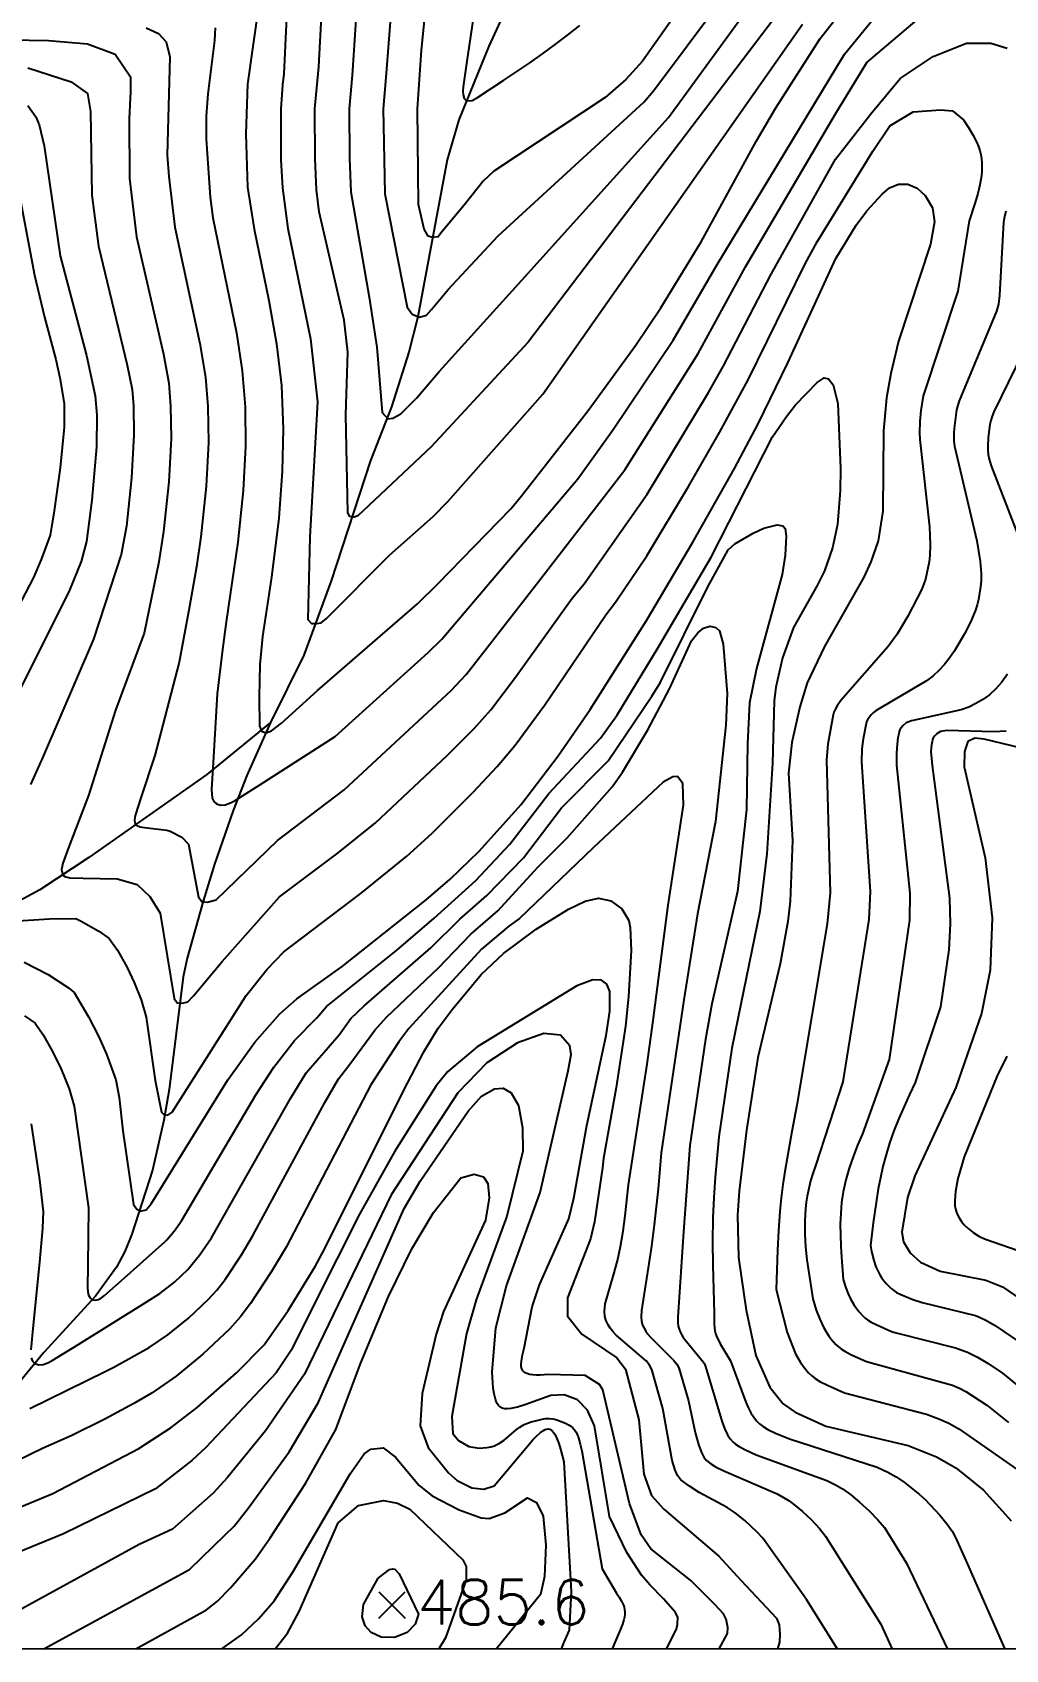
# Model space of a CAD drawing. Extents: x 197794 to 200030, y 561152 to 563931.
# Drawn here: x 198874.4 to 199070.1, y 561152.4 to 561477.6 of the extents above; entities that cross this region are included whole.
import ezdxf

# ---------------------------------------------------------------- set-up
doc = ezdxf.new("R2010")
doc.units = 0
for name, color, linetype in [('E0022112', 5, 'CONTINUOUS'), ('F0017111', 30, 'CONTINUOUS'), ('F0017114', 7, 'CONTINUOUS'), ('F0027132', 7, 'CONTINUOUS'), ('F0027217', 7, 'CONTINUOUS'), ('H0017334', 7, 'CONTINUOUS')]:
    doc.layers.add(name, color=color, linetype=linetype)
doc.styles.add('NGSW', font='romans.shx', dxfattribs={"bigfont": 'ngsw.shx'})

# ---------------------------------------------------------------- blocks, each defined once
blk = doc.blocks.new('F0027217')
at = {"layer": 'F0027217'}
for p, q in [((-2.652, 2.652), (2.652, -2.652)), ((-2.652, -2.652), (2.652, 2.652))]:
    blk.add_line(p, q, dxfattribs=at)

msp = doc.modelspace()

# ---------------------------------------------------------------- linework, layer by layer
at = {"layer": 'E0022112', "flags": 128}
for points in [[(198969.62, 561482.45), (198966.14, 561474.86), (198960.13, 561460.01), (198957.81, 561451.98), (198951.9, 561420.41), (198950.09, 561413.28), (198946.57, 561402.33), (198942.4, 561391.5), (198934.46, 561367.33), (198928.93, 561352.36), (198922.29, 561338.83), (198917.52, 561328.21), (198914.73, 561321.13), (198911.03, 561310.34), (198908.69, 561302.89), (198905.49, 561291.44), (198904.67, 561287.68), (198901.85, 561265.06), (198900.8, 561258.85), (198898.54, 561248.82), (198894.36, 561235.93), (198892.95, 561232.45), (198891.26, 561229.34), (198887.1, 561223.46), (198876.68, 561212.14), (198866.57, 561199.9)], [(198922.29, 561338.83), (198909.45, 561328.35), (198885.7, 561311.67), (198875.85, 561305.17), (198868.71, 561301.31), (198854.98, 561294.66), (198836.74, 561284.03), (198825.93, 561276.85), (198815.58, 561268.73), (198803.89, 561260.91)]]:
    msp.add_lwpolyline(points, dxfattribs=at)
at = {"layer": 'F0017111'}
for points, elevation in [([(199024.82, 561482.057), (198974.072, 561415.345), (198954.57, 561394.305), (198939.84, 561380.38), (198939.08, 561380.11), (198938.23, 561380.29), (198937.8, 561380.99), (198937.42, 561400.7), (198937.81, 561413.29), (198937.06, 561419.75), (198932.04, 561441.56), (198931.53, 561445.97), (198931.25, 561452.16), (198931.2, 561462.23), (198931.97, 561470.67), (198933.03, 561491.02)], 390), ([(198940.15, 561491.36), (198938.65, 561469.03), (198938.07, 561462.23), (198938.15, 561452.31), (198938.4, 561445.57), (198942.12, 561424.36), (198943.66, 561414.3), (198944.72, 561401.17), (198945.87, 561399.88), (198946.88, 561400.02), (198948.46, 561400.89), (198951.62, 561404.05), (198956.251, 561409.496), (198972.824, 561427.817), (199002.284, 561460.534), (199017.431, 561481.275)], 385), ([(198947.41, 561493.58), (198945.42, 561468.53), (198944.93, 561462.23), (198945.28, 561445.17), (198949.76, 561422.36), (198950.76, 561420.92), (198952.2, 561420.34), (198953.64, 561420.77), (198954.65, 561421.92), (198957.951, 561425.898), (198968.025, 561436.69), (198997.32, 561463.567), (198999.287, 561465.855), (199012.786, 561483.981)], 380), ([(198925.86, 561489.22), (198924.94, 561469.3), (198924.68, 561467.07), (198924.34, 561462.23), (198924.36, 561452.01), (198924.65, 561446.37), (198925.73, 561438.16), (198930.33, 561416.02), (198931.68, 561403.34), (198931.32, 561396.19), (198930.2, 561376.19), (198929.75, 561359.57), (198930.51, 561358.74), (198931.56, 561358.74), (198932.46, 561358.89), (198933.51, 561359.72), (198946.17, 561372.47), (198954.99, 561380.24), (198957.925, 561383.278), (198977.053, 561404.895), (199029.205, 561479.276)], 395), ([(198897.28, 561478.5), (198899.77, 561477.39), (198901.29, 561475.73), (198901.99, 561472.68), (198901.47, 561452.95), (198901.83, 561448.62), (198902.99, 561438.43), (198908.08, 561415.06), (198909.19, 561408.31), (198909.67, 561402.38), (198909.76, 561395.14), (198909.29, 561386.36), (198908.23, 561376.17), (198907.37, 561370.15), (198905.94, 561362.18), (198903.86, 561350.96), (198899.02, 561332.23), (198896.16, 561323.67), (198895.08, 561320.31), (198894.97, 561319.75), (198894.91, 561319.18), (198895.01, 561318.68), (198895.16, 561318.32), (198895.28, 561318.19), (198895.45, 561318.05), (198895.69, 561317.96), (198895.93, 561317.88), (198897.48, 561317.68), (198901.42, 561317.17), (198902.06, 561317.01), (198904.42, 561315.81), (198905.8, 561314.36), (198907.81, 561303.72), (198908.5, 561302.75), (198909.54, 561302.68), (198911.33, 561303.16), (198923.66, 561315.12), (198937.07, 561325.31), (198958.58, 561345.25), (198961.63, 561348.5), (198976.2, 561367.23), (198993.5, 561389.65), (199008.25, 561413.07), (199017.75, 561430.47), (199035.85, 561461.23), (199042.14, 561471.58), (199059.8, 561486.6)], 410), ([(198963.71, 561484.94), (198961.73, 561471.83), (198960.98, 561466.7), (198960.92, 561465.86), (198960.98, 561465.03), (198961.21, 561464.34), (198961.67, 561463.83), (198962.83, 561463.95), (198963.91, 561464.55), (198969.179, 561468.001), (198974.393, 561471.518), (198976.962, 561473.323), (198979.497, 561475.169), (198981.991, 561477.065), (198984.436, 561479.02)], 370), ([(198911.1, 561478.56), (198910.97, 561475.99), (198909.64, 561465.29), (198909.32, 561460.75), (198909.34, 561456.13), (198910.13, 561444.51), (198910.65, 561440.34), (198915.39, 561417.22), (198916.58, 561409.57), (198917.16, 561402.31), (198917.24, 561394.37), (198916.78, 561385.5), (198915.72, 561375.09), (198913.32, 561359.06), (198912.6, 561353.49), (198911.55, 561344.57), (198910.7, 561330.78), (198910.41, 561325.38), (198910.43, 561324.51), (198910.56, 561323.64), (198910.87, 561322.95), (198911.39, 561322.47), (198912.24, 561322.19), (198913.17, 561322.28), (198914.19, 561322.66), (198915.15, 561323.17), (198920.82, 561326.76), (198935.25, 561336.04), (198953.95, 561352.89), (198956.73, 561355.6), (198969.44, 561370.61), (198984.05, 561387.84), (198991.19, 561397.76), (199003.22, 561415.75), (199012.08, 561430.94), (199037.67, 561473.21), (199043.97, 561480.92)], 405), ([(198869.83, 561476.14), (198877.59, 561476), (198885.49, 561475.31), (198891.04, 561473.23), (198894.09, 561468.66), (198894.09, 561465.75), (198893.81, 561460.21), (198893.93, 561448.21), (198895.32, 561436.52), (198900.77, 561412.9), (198901.8, 561407.05), (198902.18, 561402.45), (198902.27, 561395.92), (198901.79, 561387.21), (198900.75, 561377.25), (198899.82, 561371.18), (198896.85, 561356.78), (198891.06, 561341.33), (198885.67, 561324.15), (198881.92, 561314.39), (198880.5, 561310.55), (198880.34, 561309.9), (198880.24, 561309.25), (198880.34, 561308.67), (198880.5, 561308.24), (198880.72, 561308.03), (198881.05, 561307.83), (198881.47, 561307.73), (198881.9, 561307.63), (198884.59, 561307.56), (198891.45, 561307.38), (198895.46, 561306.23), (198898.02, 561303.83), (198900.06, 561300.47), (198902.91, 561283.33), (198903.49, 561282.45), (198904.58, 561282.38), (198905.61, 561282.67), (198906.77, 561283.84), (198912.54, 561290.77), (198924.06, 561303.75), (198935.84, 561312.65), (198943.36, 561318.63), (198957.77, 561332.17), (198963.22, 561337.62), (198966.54, 561341.41), (198971.53, 561347.97), (198982.95, 561363.86), (198985.35, 561366.74), (198998.02, 561384.76), (199010.34, 561405.18), (199013.27, 561410.4), (199022.96, 561429.03), (199035.85, 561452.1), (199042.95, 561461.23), (199048.84, 561468.33), (199055.54, 561472.8), (199062.24, 561475.44), (199067.11, 561475.44), (199070.36, 561474.42)], 415), ([(198873.44, 561470.46), (198882.17, 561467.69), (198885.49, 561465.34), (198886.05, 561461.73), (198886.34, 561444.85), (198887.66, 561434.61), (198893.45, 561410.73), (198894.41, 561405.79), (198894.68, 561402.53), (198894.79, 561396.69), (198894.3, 561388.07), (198893.27, 561378.33), (198892.25, 561372.65), (198886.67, 561355.59), (198876.38, 561331.76), (198873.99, 561326.38)], 420), ([(198869.4, 561298.79), (198877.85, 561299.34), (198883.09, 561299.44), (198884.19, 561298.92), (198887.75, 561296.87), (198889.84, 561295.42), (198891.46, 561293.07), (198893.42, 561289.57), (198894.86, 561286.58), (198896.24, 561283.05), (198897.27, 561279.56), (198899.09, 561266.82), (198900.31, 561260.5), (198900.87, 561259.95), (198901.63, 561259.89), (198902.48, 561260.48), (198917.39, 561283.94), (198921.57, 561289.26), (198924.95, 561292.75), (198940.48, 561304.55), (198949.66, 561311.95), (198954.67, 561316.52), (198963.09, 561324.89), (198967.85, 561329.98), (198971.44, 561334.31), (198977.42, 561342.39), (198989.71, 561360.48), (198991.62, 561363.04), (198997.91, 561372.38), (199006.31, 561386.32), (199012.53, 561397.15), (199018.29, 561407.73), (199029.77, 561431.06), (199032.16, 561435.5), (199043.36, 561453.72), (199046.81, 561458.8), (199051.48, 561461.64), (199056.96, 561462.04), (199059.39, 561461.84), (199061.63, 561460.01), (199062.604, 561458.502), (199063.513, 561456.984), (199064.29, 561455.443), (199064.61, 561454.66), (199064.871, 561453.868), (199065.075, 561453.042), (199065.213, 561452.204), (199065.29, 561451.356), (199065.311, 561450.498), (199065.28, 561449.631), (199065.201, 561448.757), (199064.918, 561446.986), (199064.495, 561445.192), (199063.969, 561443.38), (199062.742, 561439.727), (199060.467, 561425.607), (199053.527, 561404.504), (199053.002, 561401.579), (199052.803, 561399.435), (199052.787, 561397.069), (199052.847, 561395.782), (199054.789, 561378.16), (199054.926, 561374.554), (199054.865, 561372.439), (199054.729, 561371.13), (199053.939, 561367.68), (199053.63, 561366.705), (199053.221, 561365.65), (199050.445, 561360.229), (199048.243, 561356.58), (199046.453, 561354.096), (199036.974, 561343.29), (199036.238, 561342.221), (199035.808, 561341.451), (199035.552, 561340.897), (199035.379, 561340.373), (199034.304, 561334.491), (199034.027, 561331.309), (199034.796, 561304.565), (199034.218, 561298.363), (199028.072, 561261.899), (199027.065, 561256.575), (199026.122, 561251.244), (199025.695, 561248.575), (199025.308, 561245.901), (199024.969, 561243.222), (199024.687, 561240.537), (199024.384, 561236.626), (199024.182, 561232.705), (199023.949, 561224.845), (199026.168, 561216.157), (199027.85, 561211.88), (199028.74, 561210.271), (199029.341, 561209.402), (199029.896, 561208.716), (199030.464, 561208.089), (199031.067, 561207.504), (199031.763, 561206.947), (199032.753, 561206.335), (199034.238, 561205.573), (199037.659, 561204.062), (199054.153, 561199.725), (199056.635, 561198.838), (199058.681, 561197.909), (199060.702, 561196.777), (199073.101, 561188.153)], 420), ([(198871.15, 561448.35), (198874.77, 561428.79), (198876.82, 561420.36), (198879.12, 561411.85), (198879.92, 561408.15), (198880.77, 561402.97), (198880.77, 561398.26), (198879.94, 561390.03), (198878.78, 561381.43), (198877.92, 561376.5), (198876.16, 561371.6), (198874.59, 561367.98), (198864.13, 561348.07)], 430), ([(199070.13, 561441.654), (199069.82, 561440.546), (199069.69, 561439.873), (199069.65, 561439.451), (199068.85, 561424.704), (199068.624, 561422.962), (199068.263, 561421.576), (199060.722, 561403.506), (199060.452, 561402.63), (199060.232, 561401.692), (199059.701, 561397.988), (199059.64, 561397.031), (199059.668, 561395.397), (199059.786, 561394.438), (199064.272, 561375.396), (199064.952, 561371.208), (199065.157, 561368.777), (199065.16, 561367.31), (199065.052, 561366.091), (199064.649, 561363.56), (199064.39, 561362.492), (199064.026, 561361.399), (199063.033, 561358.982), (199061.831, 561356.638), (199059.797, 561353.271), (199058.74, 561351.74), (199057.706, 561350.446), (199056.634, 561349.296), (199055.496, 561348.242), (199054.137, 561347.189), (199044.033, 561341.259), (199043.5, 561340.853), (199043.029, 561340.388), (199042.62, 561339.851), (199042.312, 561339.344), (199042.123, 561338.96), (199042.004, 561338.604), (199041.418, 561335.568), (199041.187, 561333.517), (199041.097, 561330.895), (199042.833, 561304.821), (199042.586, 561299.226), (199037.357, 561266.544), (199031.815, 561249.679), (199031.316, 561248.173), (199030.869, 561246.659), (199030.484, 561245.138), (199030.172, 561243.607), (199029.977, 561242.349), (199029.834, 561241.085), (199029.739, 561239.814), (199029.689, 561238.538), (199029.709, 561235.969), (199029.869, 561233.382), (199030.138, 561230.781), (199030.491, 561228.169), (199031.334, 561222.927), (199032, 561220.69), (199032.738, 561218.836), (199033.487, 561217.261), (199034.102, 561216.134), (199034.58, 561215.393), (199035.022, 561214.813), (199035.965, 561213.753), (199036.479, 561213.264), (199037.075, 561212.797), (199037.926, 561212.278), (199039.195, 561211.631), (199042.126, 561210.346), (199059.398, 561205.581), (199060.795, 561204.977), (199062.054, 561204.3), (199066.269, 561201.563), (199070.646, 561198.099)], 415), ([(199076.429, 561419.168), (199067.704, 561401.321), (199067.361, 561400.41), (199067.114, 561399.581), (199066.916, 561398.74), (199066.558, 561396.164), (199066.471, 561394.436), (199066.495, 561393.576), (199066.575, 561392.723), (199066.739, 561391.822), (199067.178, 561390.436), (199073.194, 561374.823)], 410), ([(198872.82, 561279.82), (198874.91, 561278.37), (198876.53, 561276.02), (198878.49, 561272.52), (198880.15, 561269.11), (198881.76, 561265.17), (198882.79, 561261.67), (198885.63, 561241.21), (198885.5, 561229.65), (198885.48, 561225.13), (198885.53, 561224.39), (198885.68, 561223.68), (198885.97, 561223.11), (198886.43, 561222.73), (198887.02, 561222.64), (198887.64, 561222.79), (198888.29, 561223.16), (198888.87, 561223.6), (198892.29, 561226.63), (198900.98, 561234.4), (198901.43, 561234.82), (198902.88, 561236.55), (198904.33, 561238.61), (198919.34, 561263.99), (198922.9, 561269.56), (198927.09, 561274.87), (198931.6, 561279.46), (198933.54, 561281.7), (198947.57, 561293.01), (198955.19, 561299.46), (198963.52, 561307.09), (198970.37, 561314.34), (198978.23, 561324.57), (198988.62, 561335.71), (198991.88, 561340.26), (199000.02, 561353.6), (199010.86, 561372.07), (199023.19, 561396.27), (199025.99, 561400.4), (199027.86, 561402.71), (199032.16, 561407.2), (199033.59, 561408.12), (199034.48, 561407.92), (199035.43, 561406.75), (199036.35, 561403.01), (199036.9, 561389.89), (199036.81, 561385.5), (199036.25, 561378.66), (199035.3, 561373.93), (199033.64, 561369.33), (199032.21, 561366.38), (199027.41, 561357.96), (199025.21, 561351.85), (199023.86, 561345.92), (199023.53, 561343.21), (199023.22, 561330.63), (199022.08, 561312.46), (199020.64, 561300.8), (199016.81, 561282.22), (199015.01, 561273.34), (199012.381, 561255.526), (199011.69, 561247.38), (199011.418, 561243.304), (199011.236, 561239.227), (199011.16, 561234.433), (199011.206, 561229.636), (199011.502, 561220.035), (199011.468, 561217.91), (199011.524, 561217.082), (199011.615, 561216.492), (199011.749, 561215.975), (199011.953, 561215.42), (199012.688, 561213.877), (199014.732, 561210.446), (199017.843, 561202.158), (199018.338, 561201.055), (199018.872, 561200.024), (199019.423, 561199.139), (199019.998, 561198.413), (199020.608, 561197.817), (199021.294, 561197.283), (199022.24, 561196.692), (199023.813, 561195.9), (199026.587, 561194.789), (199044.282, 561189.061), (199046.363, 561188.103), (199048.055, 561187.139), (199049.723, 561186.002), (199052.756, 561183.619), (199053.885, 561182.592), (199056.818, 561179.417), (199058.292, 561177.637), (199059.297, 561176.203), (199060.045, 561174.811), (199062.601, 561169.081), (199069.924, 561152.516)], 430), ([(198874.14, 561211.05), (198874.4, 561210.4), (198874.86, 561209.93), (198875.65, 561209.67), (198876.52, 561209.73), (198877.48, 561210.07), (198878.38, 561210.54), (198883.71, 561213.82), (198897.29, 561222.3), (198899.98, 561224.03), (198902.93, 561226.31), (198905.62, 561228.83), (198908.01, 561231.7), (198910.37, 561235.21), (198926.25, 561263.2), (198929.42, 561268.37), (198936.07, 561276.04), (198938.39, 561279.33), (198941.09, 561281.89), (198954.53, 561293.5), (198960.32, 561299.26), (198965.74, 561304.03), (198973.11, 561311.61), (198980.78, 561321.67), (198990.14, 561331.1), (198998.96, 561344.15), (199000.6, 561346.84), (199010.17, 561366.09), (199014.32, 561373.59), (199015.6, 561374.75), (199019.33, 561376.92), (199021.46, 561377.89), (199024.15, 561378.61), (199025.28, 561378.41), (199025.73, 561377.84), (199025.94, 561376.32), (199025.74, 561372.51), (199025.12, 561368.59), (199019.98, 561349.73), (199018.57, 561342.76), (199018.16, 561334.55), (199017.98, 561321.33), (199016.17, 561304.83), (199010.97, 561282.24), (199009.74, 561275.19), (199006.55, 561253.79), (199005.321, 561236.413), (199004.172, 561219.256), (199004.158, 561218.198), (199004.246, 561217.448), (199004.409, 561216.832), (199004.631, 561216.291), (199004.894, 561215.782), (199005.187, 561215.286), (199005.561, 561214.737), (199008.997, 561210.634), (199009.437, 561209.987), (199009.746, 561209.35), (199013.064, 561198.121), (199013.593, 561196.737), (199014.15, 561195.596), (199014.691, 561194.76), (199015.212, 561194.183), (199015.765, 561193.723), (199016.512, 561193.227), (199017.744, 561192.552), (199019.916, 561191.583), (199034.151, 561186.4), (199035.861, 561185.568), (199037.304, 561184.701), (199038.885, 561183.559), (199040.724, 561182.045), (199042.648, 561180.273), (199044.384, 561178.49), (199045.691, 561176.987), (199050.147, 561169.797), (199058.389, 561152.518)], 435), ([(198873.85, 561200.86), (198888.98, 561208.33), (198890.74, 561209.2), (198897.87, 561213.17), (198901.62, 561215.71), (198905.77, 561219.07), (198909.82, 561222.84), (198911.49, 561224.68), (198913.14, 561226.84), (198916.42, 561231.81), (198918.63, 561235.51), (198933.17, 561262.41), (198935.94, 561267.18), (198938.03, 561269.83), (198943.24, 561276.96), (198945.57, 561279.59), (198956.07, 561289.51), (198962.51, 561296.26), (198967.96, 561300.97), (198975.99, 561309.74), (198981.89, 561315.64), (198990.96, 561325.89), (198993.02, 561328.82), (198998.15, 561337.38), (199002.47, 561345.6), (199006.94, 561355.29), (199008.21, 561356.9), (199009.3, 561357.81), (199010.58, 561358.2), (199011.78, 561357.97), (199012.55, 561357.3), (199013.26, 561354.58), (199014.07, 561344.66), (199013.84, 561338.3), (199011.75, 561318.93), (199008.11, 561300.37), (199005.37, 561283.1), (199000.848, 561252.287), (199000.185, 561245.046), (198999.817, 561241.43), (198999.407, 561237.82), (198998.846, 561233.506), (198998.224, 561229.2), (198996.877, 561220.601), (198996.792, 561219.313), (198996.878, 561218.402), (198997.083, 561217.66), (198997.381, 561217.016), (198997.74, 561216.416), (198998.144, 561215.835), (198998.663, 561215.201), (199003.389, 561210.563), (199003.969, 561209.805), (199004.343, 561209.066), (199006.344, 561202.453), (199007.673, 561196.032), (199008.295, 561193.676), (199008.894, 561192.054), (199009.409, 561191.081), (199009.841, 561190.525), (199010.268, 561190.142), (199010.832, 561189.735), (199011.758, 561189.166), (199013.39, 561188.324), (199024.122, 561183.697), (199025.424, 561183.003), (199026.53, 561182.304), (199027.757, 561181.394), (199029.246, 561180.149), (199030.947, 561178.564), (199032.66, 561176.753), (199033.86, 561175.218), (199045.018, 561157.484), (199046.69, 561153.86), (199047.24, 561152.52)], 440), ([(199070.445, 561348.537), (199069.255, 561346.897), (199068.073, 561345.563), (199066.825, 561344.433), (199065.497, 561343.458), (199064.109, 561342.631), (199062.684, 561341.951), (199061.114, 561341.39), (199051.128, 561339.172), (199050.061, 561338.748), (199049.477, 561338.268), (199049.08, 561337.768), (199048.838, 561337.373), (199048.704, 561337.041), (199048.582, 561336.572), (199048.423, 561335.774), (199048.241, 561334.508), (199048.109, 561332.704), (199048.143, 561330.29), (199050.813, 561304.541), (199050.777, 561299.059), (199046.677, 561271.091), (199041.32, 561256.111), (199040.314, 561253.828), (199039.397, 561251.528), (199038.593, 561249.207), (199037.925, 561246.86), (199037.648, 561245.676), (199037.413, 561244.484), (199037.103, 561242.334), (199036.917, 561240.16), (199036.84, 561237.966), (199036.852, 561235.755), (199036.937, 561233.53), (199037.075, 561231.295), (199037.44, 561226.809), (199037.95, 561225.136), (199038.434, 561223.921), (199038.886, 561222.966), (199039.603, 561221.692), (199039.929, 561221.211), (199040.641, 561220.307), (199041.426, 561219.458), (199041.848, 561219.063), (199042.331, 561218.686), (199043.013, 561218.269), (199044.034, 561217.747), (199047.115, 561216.395), (199048.063, 561216.087), (199059.979, 561213.06), (199062.388, 561212.216), (199064.457, 561211.182), (199066.538, 561209.952), (199069.474, 561207.99), (199074.929, 561203.485)], 410), ([(199070.207, 561337.069), (199067.716, 561336.985), (199058.28, 561337.222), (199056.992, 561337.022), (199056.29, 561336.617), (199055.817, 561336.137), (199055.535, 561335.745), (199055.389, 561335.428), (199055.275, 561335.013), (199055.148, 561334.325), (199055.069, 561333.031), (199055.277, 561330.184), (199058.798, 561303.495), (199058.957, 561298.32), (199058.671, 561293.126), (199056.97, 561281.651), (199051.922, 561266.442), (199050.766, 561264.037), (199049.655, 561261.617), (199048.606, 561259.18), (199047.631, 561256.721), (199046.748, 561254.236), (199045.971, 561251.719), (199045.394, 561249.521), (199044.895, 561247.299), (199044.464, 561245.058), (199044.09, 561242.801), (199043.464, 561238.249), (199042.929, 561233.671), (199043.127, 561232.475), (199043.566, 561230.655), (199044.005, 561229.382), (199044.421, 561228.463), (199044.8, 561227.741), (199045.125, 561227.202), (199045.41, 561226.795), (199046.065, 561226.024), (199047.066, 561225.027), (199047.58, 561224.598), (199048.165, 561224.228), (199048.997, 561223.806), (199051.418, 561222.78), (199053.312, 561222.19), (199064.006, 561219.58), (199064.99, 561219.215), (199066.131, 561218.647), (199067.873, 561217.618), (199073.251, 561213.971)], 405), ([(199036.25, 561152.521), (199030.062, 561162.445), (199021.238, 561174.787), (199020.133, 561176.026), (199017.635, 561178.386), (199015.723, 561179.93), (199014.091, 561180.996), (199008.489, 561184.002), (199006.506, 561185.244), (199004.771, 561186.561), (199004.471, 561186.868), (199004.126, 561187.402), (199003.644, 561188.485), (199003.041, 561190.4), (199001.178, 561200.912), (198998.947, 561208.756), (198998.5, 561209.622), (198997.782, 561210.493), (198991.764, 561215.665), (198991.102, 561216.384), (198990.587, 561217.049), (198990.131, 561217.741), (198989.758, 561218.488), (198989.51, 561219.356), (198989.425, 561220.429), (198989.581, 561221.946), (198991.256, 561227.674), (198992.004, 561230.555), (198992.647, 561233.458), (198993.181, 561236.529), (198993.599, 561239.623), (198994.24, 561245.85), (198997.99, 561270.11), (198999.2, 561278.9), (199002.21, 561302.09), (199005.28, 561322.19), (199005.17, 561326.58), (199004.1, 561327.99), (199003.18, 561327.94), (199001.24, 561326.84), (198987.11, 561313.65), (198972.34, 561299.44), (198970.17, 561297.91), (198964.69, 561293.26), (198950.05, 561277.29), (198948.09, 561274.59), (198942.46, 561265.99), (198925.41, 561233.35), (198922.47, 561228.41), (198918.27, 561221.99), (198916.19, 561219.26), (198914.01, 561216.85), (198908.62, 561211.82), (198903.27, 561207.39), (198898.45, 561204.05), (198894.76, 561201.88), (198888.94, 561198.76), (198882.19, 561195.41), (198876.54, 561192.92), (198863.03, 561186.33)], 445), ([(199012.485, 561152.524), (199014.126, 561155.635), (199014.193, 561156.826), (199013.862, 561158.545), (199013.332, 561159.604), (199011.575, 561161.486), (199006.772, 561166.291), (198998.728, 561172.683), (198996.807, 561175.471), (198994.436, 561181.78), (198989.073, 561204.655), (198988.442, 561205.731), (198985.511, 561207.495), (198978.08, 561207.701), (198976.464, 561207.621), (198975.699, 561207.616), (198974.984, 561207.651), (198974.338, 561207.741), (198973.777, 561207.899), (198973.319, 561208.139), (198973.133, 561208.294), (198972.98, 561208.475), (198972.79, 561208.855), (198972.692, 561209.31), (198972.673, 561209.827), (198972.719, 561210.397), (198972.956, 561211.652), (198973.299, 561212.991), (198974.894, 561221.36), (198976.349, 561225.749), (198982.235, 561239.036), (198983.257, 561243.202), (198985.857, 561257.794), (198989.779, 561275.905), (198990.512, 561280.777), (198990.506, 561284.733), (198989.922, 561286.223), (198988.804, 561287.03), (198987.057, 561287.078), (198983.876, 561285.906), (198963.801, 561273.632), (198957.823, 561268.614), (198955.559, 561265.762), (198947.272, 561252.637), (198940.167, 561239.965), (198931.186, 561222.121), (198926.475, 561212.651), (198923.43, 561208.08), (198909.23, 561193.02), (198906.42, 561190.43), (198899.16, 561184.71), (198880.61, 561175.68), (198852.14, 561164.05)], 455), ([(199001.908, 561152.526), (199003.926, 561156.495), (199004.124, 561157.487), (199004.191, 561158.876), (199003.727, 561159.868), (199001.284, 561162.592), (198998.519, 561165.448), (198996.882, 561167.39), (198993.908, 561171.948), (198990.436, 561179.15), (198987.431, 561197.401), (198986.028, 561200.556), (198984.011, 561202.639), (198981.334, 561203.633), (198978.597, 561203.518), (198973.43, 561201.618), (198971.956, 561201.182), (198971.246, 561201.007), (198970.568, 561200.881), (198969.933, 561200.823), (198969.352, 561200.849), (198968.834, 561200.976), (198968.392, 561201.221), (198968.102, 561201.504), (198967.858, 561201.861), (198967.654, 561202.281), (198967.483, 561202.753), (198967.215, 561203.812), (198967.001, 561204.955), (198966.825, 561208.22), (198967.597, 561217.107), (198969.712, 561225.564), (198976.487, 561244.344), (198982.145, 561268.775), (198982.691, 561272.105), (198982.464, 561273.791), (198980.605, 561275.976), (198977.206, 561276.274), (198971.921, 561274.447), (198965.759, 561270.377), (198959.93, 561264.357), (198946.51, 561243.856), (198929.099, 561207.802), (198921.285, 561196.411), (198913.54, 561186.97), (198910.7, 561183.84), (198902.58, 561176.61), (198895.852, 561173.546), (198866.712, 561157.557)], 460), ([(199070.306, 561271.731), (199068.365, 561267.816), (199061.711, 561251.514), (199060.479, 561247.156), (199060.032, 561244.49), (199059.858, 561242.741), (199059.892, 561241.653), (199060.074, 561240.793), (199060.364, 561239.982), (199060.741, 561239.211), (199061.196, 561238.484), (199061.76, 561237.787), (199062.536, 561237.062), (199063.574, 561236.285), (199064.716, 561235.557), (199065.852, 561234.974), (199074.328, 561232.033)], 395), ([(198876.662, 561152.543), (198905.99, 561168.51), (198913.14, 561175.46), (198914.97, 561177.25), (198917.85, 561180.91), (198926.035, 561192.189), (198931.811, 561202.056), (198949.149, 561241.115), (198952.354, 561246.579), (198962.014, 561260.672), (198964.716, 561263.711), (198967.314, 561265.198), (198969.026, 561265.315), (198970.647, 561264.358), (198972.105, 561261.836), (198972.932, 561257.296), (198972.979, 561252.636), (198969.797, 561239.541), (198963.618, 561222.739), (198961.656, 561215.995), (198958.724, 561199.285), (198958.944, 561195.885), (198960.057, 561194.441), (198962.171, 561193.263), (198964.223, 561192.924), (198965.786, 561193.067), (198966.543, 561193.199), (198967.27, 561193.405), (198967.795, 561193.622), (198968.3, 561193.888), (198969.262, 561194.54), (198970.178, 561195.304), (198971.648, 561196.594), (198972.422, 561197.163), (198973.244, 561197.641), (198973.947, 561197.944), (198974.68, 561198.188), (198975.523, 561198.405), (198976.869, 561198.743), (198977.54, 561198.853), (198978.209, 561198.891), (198979.029, 561198.818), (198979.846, 561198.637), (198981.549, 561197.964), (198982.313, 561197.548), (198982.658, 561197.306), (198982.972, 561197.036), (198983.363, 561196.596), (198983.692, 561196.1), (198983.966, 561195.555), (198984.197, 561194.969), (198984.559, 561193.707), (198984.849, 561192.379), (198988.945, 561168.625), (198991.808, 561163.781), (198992.354, 561162.977), (198992.847, 561162.166), (198993.238, 561161.341), (198993.378, 561160.921), (198993.473, 561160.495), (198993.521, 561159.98), (198993.506, 561159.457), (198993.436, 561158.927), (198993.32, 561158.391), (198992.988, 561157.305), (198990.977, 561152.527)], 465), ([(198874.1, 561258.16), (198875.82, 561246.84), (198876.54, 561240.51), (198876.44, 561237.17), (198875.82, 561230.31), (198874.53, 561217.63), (198874.06, 561212.66)], 435), ([(198895.207, 561152.54), (198909.4, 561160.41), (198911.57, 561162.15), (198914.2, 561164.8), (198919.25, 561170.66), (198922.17, 561174.86), (198929.298, 561185.796), (198935.38, 561196.646), (198940.434, 561210.101), (198945.971, 561223.396), (198950.654, 561232.979), (198955.023, 561240.29), (198960.553, 561247.278), (198963.216, 561248.025), (198965.092, 561247.454), (198965.934, 561246.144), (198966.251, 561243.27), (198965.458, 561238.747), (198957.076, 561220.37), (198955.553, 561215.854), (198952.741, 561203.888), (198952.344, 561197.392), (198953.988, 561193.075), (198958.026, 561187.938), (198959.764, 561186.391), (198962.714, 561184.952), (198965.126, 561184.68), (198967.214, 561185.328), (198975.001, 561194.57), (198975.746, 561195.318), (198976.474, 561195.986), (198977.166, 561196.491), (198977.493, 561196.658), (198977.805, 561196.753), (198978.113, 561196.77), (198978.402, 561196.703), (198978.675, 561196.559), (198978.931, 561196.343), (198979.174, 561196.062), (198979.403, 561195.719), (198979.826, 561194.874), (198980.211, 561193.852), (198980.567, 561192.698), (198981.231, 561190.169), (198982.729, 561164.085), (198982.284, 561156.332), (198981.254, 561153.888), (198980.695, 561152.529)], 470), ([(198923.205, 561152.536), (198925.686, 561155.683), (198928.02, 561160.084), (198935.866, 561177.895), (198939.972, 561181.394), (198944.996, 561182.358), (198947.792, 561181.826), (198950.309, 561180.655), (198960.957, 561170.427), (198961.622, 561169.083), (198961.579, 561166.434), (198957.444, 561154.799), (198956.11, 561152.532)], 480)]:
    msp.add_lwpolyline(points, dxfattribs=dict(at, elevation=elevation))
at = {"layer": 'F0017111', "elevation": 485}
msp.add_lwpolyline([(198943.887, 561166.747), (198946.155, 561168.495), (198946.761, 561168.66), (198947.257, 561168.605), (198948.139, 561167.668), (198952.047, 561159.51), (198951.329, 561157.541), (198949.723, 561155.866), (198947.187, 561154.829), (198944.539, 561154.872), (198942.488, 561155.845), (198941.295, 561157.211), (198940.714, 561158.97), (198940.929, 561161.46)], close=True, dxfattribs=at)
at = {"layer": 'F0017114'}
for points, elevation in [([(199006.603, 561485.363), (198997.035, 561471.825), (198993.688, 561468.165), (198989.523, 561464.55), (198967.166, 561449.701), (198965.026, 561447.712), (198961.49, 561443.177), (198956.54, 561437.23), (198955.98, 561436.51), (198954.85, 561436.35), (198953.97, 561436.67), (198953.17, 561438.03), (198952.05, 561442.99), (198951.8, 561462.24), (198952.59, 561474.02), (198955.81, 561506.11)], 375), ([(198919.84, 561482.82), (198917.64, 561467.2), (198917.31, 561457.25), (198917.64, 561446.48), (198919, 561438.04), (198921.94, 561423.73), (198923.47, 561415.02), (198924.49, 561406.64), (198924.82, 561397.83), (198924.63, 561389.35), (198923.92, 561379.94), (198922.47, 561368.09), (198920.62, 561356.11), (198920.13, 561350.5), (198919.98, 561343.94), (198920.03, 561338.2), (198920.43, 561337.07), (198921.4, 561336.75), (198922.45, 561337.15), (198924.47, 561338.68), (198931.74, 561345.3), (198951.83, 561362.69), (198955.9, 561366.73), (198970.56, 561381.81), (198972.72, 561384.42), (198986.14, 561401.57), (198995.66, 561414.65), (199000.74, 561422.2), (199008.84, 561435.49), (199019.96, 561455.82), (199023.88, 561462.44), (199032.76, 561476.42), (199035.46, 561479.84)], 400), ([(198873.44, 561462.9), (198875.06, 561460.65), (198875.71, 561459.03), (198876.72, 561454.82), (198879.99, 561432.7), (198885.26, 561412.62), (198887.02, 561404.53), (198887.36, 561400.67), (198887.26, 561394.27), (198886.36, 561383.57), (198885.23, 561375.24), (198884.2, 561371.24), (198881.82, 561365.45), (198871.55, 561344.72)], 425), ([(198872.73, 561290.65), (198877.54, 561288.13), (198881.63, 561285.51), (198882.75, 561284.51), (198885.68, 561279.63), (198887.66, 561275.76), (198889.26, 561272.15), (198891.13, 561266.95), (198891.84, 561263.42), (198892.54, 561256.7), (198894.72, 561241.9), (198895.35, 561240.96), (198896.13, 561240.55), (198897.23, 561240.81), (198898.28, 561242.01), (198913.67, 561266.96), (198919.1, 561274.53), (198924.13, 561280.24), (198927.55, 561283.26), (198936.68, 561289.74), (198953.56, 561303.17), (198958.36, 561307.35), (198964.25, 561312.95), (198972.59, 561322.28), (198980.1, 561332.15), (198986.52, 561341.46), (198997.89, 561359.34), (199007.18, 561375.12), (199015.53, 561389.89), (199020.35, 561398.93), (199026.28, 561411.17), (199035.96, 561432.16), (199040.01, 561438.85), (199042.15, 561441.72), (199045.26, 561445.11), (199046.72, 561446.34), (199048.55, 561447.12), (199050.44, 561447.09), (199052.31, 561446.28), (199053.91, 561444.83), (199055.35, 561442.32), (199055.8, 561439.54), (199054.96, 561435.04), (199048.55, 561415.55), (199046.99, 561409.02), (199046.14, 561404.16), (199045.49, 561397.49), (199045.39, 561381.31), (199044.47, 561375.35), (199043, 561371.15), (199041.57, 561368.05), (199033.64, 561354.14), (199030.16, 561346.84), (199028.67, 561342.02), (199027.09, 561334.84), (199026.43, 561328.65), (199027.2, 561315.1), (199026.76, 561302.94), (199026.27, 561298.81), (199024.76, 561290.33), (199020.28, 561271.49), (199017.96, 561256.89), (199016.52, 561244.62), (199016.19, 561239.76), (199016.35, 561231.26), (199017.892, 561220.641), (199019.834, 561211.555), (199022.681, 561205.178), (199025.36, 561201.792), (199027.749, 561200.134), (199033.934, 561197.339), (199050.46, 561193.425), (199056.162, 561191.153), (199060.057, 561188.95), (199065.631, 561184.467), (199071.219, 561178.282)], 425), ([(199076.885, 561332.796), (199065.732, 561335.46), (199063.855, 561335.692), (199062.469, 561335.02), (199061.785, 561332.996), (199061.763, 561329.939), (199065.965, 561311.646), (199067.347, 561299.536), (199067.002, 561289.032), (199065.247, 561280.334), (199060.051, 561265.412), (199051.82, 561247.672), (199050.316, 561243.289), (199049.209, 561236.32), (199049.57, 561234.412), (199050.877, 561232.191), (199052.94, 561230.324), (199056.886, 561228.492), (199066.12, 561226.724), (199069.419, 561225.353), (199076.67, 561220.421)], 400), ([(198862.71, 561177.32), (198878.52, 561183.81), (198895.75, 561192.81), (198902.31, 561197.05), (198907.52, 561201.09), (198915.41, 561208.05), (198921, 561213.67), (198925.8, 561220.6), (198931.24, 561229.42), (198933.15, 561232.94), (198948.98, 561264.8), (198953.09, 561272.59), (198955.99, 561277.38), (198958.76, 561281.11), (198964.65, 561288.14), (198969.09, 561292.39), (198975.69, 561297.31), (198982.15, 561301.3), (198985.52, 561302.93), (198988.23, 561303.48), (198990.71, 561302.98), (198992.89, 561301.38), (198994.29, 561299), (198994.6, 561297.63), (198994.75, 561292.96), (198994.23, 561283.74), (198993.63, 561277.77), (198991.79, 561265.42), (198989.25, 561251.25), (198989.016, 561249.271), (198987.419, 561238.397), (198986.633, 561234.989), (198981.995, 561223.112), (198981.958, 561219.466), (198984.888, 561215.841), (198991.881, 561211.062), (198993.662, 561208.8), (198996.292, 561198.629), (198997.308, 561187.687), (198998.891, 561183.42), (199001.327, 561180.61), (199012.407, 561171.205), (199016.814, 561166.396), (199023.997, 561158.749), (199024.526, 561157.36), (199024.659, 561155.509), (199024.593, 561153.921), (199024.222, 561152.523)], 450), ([(198912.496, 561152.538), (198916.397, 561155.39), (198919.929, 561158.646), (198922.968, 561162.236), (198926.802, 561168.117), (198938.287, 561187.755), (198941.077, 561191.765), (198942.437, 561192.731), (198944.905, 561192.996), (198947.416, 561191.111), (198952.152, 561185.375), (198954.754, 561183.338), (198960.174, 561180.523), (198964.626, 561178.912), (198966.237, 561178.777), (198969.354, 561179.922), (198973.965, 561182.931), (198975.779, 561182.014), (198977.11, 561179.212), (198977.616, 561173.371), (198977.366, 561167.085), (198976.534, 561163.508), (198967.674, 561152.53)], 475)]:
    msp.add_lwpolyline(points, dxfattribs=dict(at, elevation=elevation))
at = {"layer": 'H0017334', "flags": 128}
msp.add_lwpolyline([(197794.53, 563927.44), (200000, 563927.14), (200000, 561152.39), (197793.79, 561152.69)], close=True, dxfattribs=at)

# ---------------------------------------------------------------- block references
at = {"layer": 'F0027217'}
msp.add_blockref('F0027217', (198946.685, 561161.355, 485.63), dxfattribs=at)

# ---------------------------------------------------------------- texts
at = {"layer": 'F0027132', "style": 'NGSW'}
msp.add_text('485.6', height=9, dxfattribs=at).set_placement((198951.685, 561157.455))

doc.saveas('drawing.dxf')
